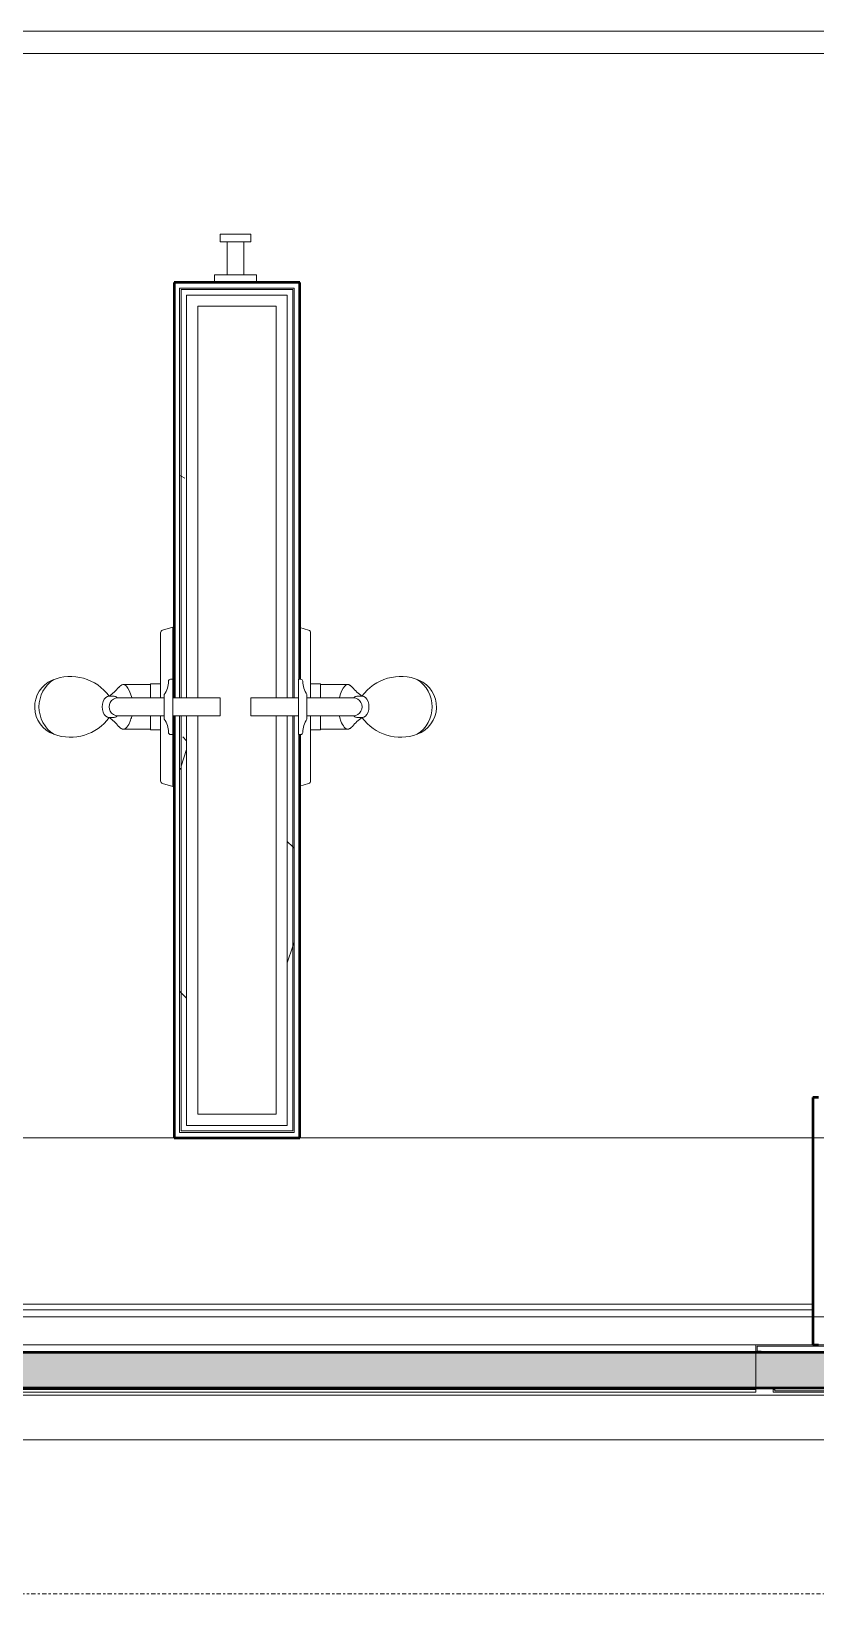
# Model space of a CAD drawing. Header units: inches. Extents: x 23906 to 26716, y -23130 to -20467.
# Drawn here: x 25636.9 to 25672, y -22807.7 to -22737.8 of the extents above; entities that cross this region are included whole.
import ezdxf

# ---------------------------------------------------------------- set-up
doc = ezdxf.new("R2010")
doc.units = ezdxf.units.IN
doc.header["$MEASUREMENT"] = 0
doc.linetypes.add('Dash Dot 3_16_', pattern=[0.3125, 0.1875, -0.0625, 0, -0.0625])
doc.linetypes.add('Grid Line 1_2_', pattern=[0.875, 0.5, -0.125, 0.125, -0.125])
for name, color, linetype, lineweight in [('A-ANNO-SYMB', 150, 'Continuous', 9), ('A-FLOR', 192, 'Continuous', 13), ('A-GENM', 13, 'Continuous', 9), ('A-GLAZ-CWMG', 51, 'Continuous', 9), ('A-WALL', 113, 'Continuous', 13), ('A-WALL-PATT', 111, 'Continuous', 50), ('I-WALL', 2, 'Continuous', 13), ('L-SITE-WALL', 31, 'Continuous', 13), ('P-SANR-FIXT', 6, 'Continuous', 9), ('S-BEAM', 12, 'Continuous', 9), ('S-GRID', 1, 'Continuous', 9)]:
    doc.layers.add(name, color=color, linetype=linetype, lineweight=lineweight)
pattern_1 = [(296.565, (14.4, 8.64), (0.000499, 57.600217), [6.44, -122.358]), (33.69, (17.28, 2.88), (0.000345, 57.60007), [10.384, -197.296]), (33.69, (74.88, 2.88), (0.000345, 57.60007), [10.384, -197.296]), (33.69, (132.48, 2.88), (0.000345, 57.60007), [10.384, -197.296]), (116.565, (25.92, 8.64), (-0.000396, 57.59977), [6.44, -122.358]), (213.69, (23.04, 14.4), (0.000345, 57.60007), [10.384, -197.296]), (213.69, (80.64, 14.4), (0.000345, 57.60007), [10.384, -197.296]), (213.69, (138.24, 14.4), (0.000345, 57.60007), [10.384, -197.296]), (26.565, (37.44, 8.64), (0.0005, 57.60022), [12.88, -115.918]), (26.565, (95.04, 8.64), (0.0005, 57.60022), [12.88, -115.918]), (270, (48.96, 14.4), (57.6, 4e-15), [5.76, -51.84]), (225, (48.96, 8.64), (-4e-15, 57.599504), [8.146, -73.313]), (135, (43.2, 2.88), (4e-15, 57.599504), [8.146, -73.313]), (288.435, (25.92, 25.92), (0.000265, 57.599939), [9.107, -173.04]), (18.435, (28.8, 17.28), (0.000265, 57.59994), [9.107, -173.04]), (18.435, (86.4, 17.28), (0.000265, 57.59994), [9.107, -173.04]), (18.435, (144, 17.28), (0.000265, 57.59994), [9.107, -173.04]), (135, (37.44, 20.16), (4e-15, 57.599504), [8.146, -73.313]), (180, (31.68, 25.92), (-7e-15, -57.6), [5.76, -51.84]), (251.565, (11.52, 40.32), (-0.000265, 57.599939), [9.107, -173.04]), (315, (8.64, 31.68), (-4e-15, 57.599504), [8.146, -73.313]), (71.565, (14.4, 25.92), (-0.000265, 57.599939), [9.107, -173.04]), (135, (17.28, 34.56), (4e-15, 57.599504), [8.146, -73.313]), (225, (34.56, 40.32), (-4e-15, 57.599504), [8.146, -73.313]), (123.69, (28.8, 34.56), (0.000345, 57.600068), [10.384, -197.296]), (123.69, (86.4, 34.56), (0.000345, 57.600068), [10.384, -197.296]), (26.565, (23.04, 43.2), (0.0005, 57.60022), [6.44, -122.358]), (26.565, (80.64, 43.2), (0.0005, 57.60022), [6.44, -122.358]), (315, (28.8, 46.08), (-4e-15, 57.599504), [8.146, -73.313]), (213.69, (54.72, 54.72), (0.000345, 57.60007), [10.384, -197.296]), (213.69, (112.32, 54.72), (0.000345, 57.60007), [10.384, -197.296]), (213.69, (169.92, 54.72), (0.000345, 57.60007), [10.384, -197.296]), (296.565, (46.08, 48.96), (0.000499, 57.600217), [6.44, -122.358]), (45, (48.96, 43.2), (4e-15, 57.599504), [8.146, -73.313]), (90, (54.72, 48.96), (-57.6, 4e-15), [5.76, -51.84]), (213.69, (28.8, 57.6), (0.000345, 57.60007), [10.384, -197.296]), (213.69, (86.4, 57.6), (0.000345, 57.60007), [10.384, -197.296]), (213.69, (144, 57.6), (0.000345, 57.60007), [10.384, -197.296]), (315, (20.16, 51.84), (-4e-15, 57.599504), [4.073, -77.386]), (26.565, (23.04, 48.96), (0.0005, 57.60022), [6.44, -122.358]), (26.565, (80.64, 48.96), (0.0005, 57.60022), [6.44, -122.358]), (90, (28.8, 51.84), (-57.6, 4e-15), [5.76, -51.84]), (333.435, (5.76, 54.72), (-0.0005, 57.60022), [6.44, -122.358]), (333.435, (63.36, 54.72), (-0.0005, 57.60022), [6.44, -122.358]), (243.435, (11.52, 51.84), (0.000396, 57.59977), [6.44, -122.358]), (161.565, (8.64, 46.08), (-0.000265, 57.59994), [9.107, -173.04]), (161.565, (66.24, 46.08), (-0.000265, 57.59994), [9.107, -173.04]), (161.565, (123.84, 46.08), (-0.000265, 57.59994), [9.107, -173.04]), (45, (0, 48.96), (4e-15, 57.599504), [8.146, -73.313]), (26.565, (2.88, 0), (0.0005, 57.60022), [6.44, -122.358]), (26.565, (60.48, 0), (0.0005, 57.60022), [6.44, -122.358]), (116.565, (8.64, 2.88), (-0.000396, 57.59977), [6.44, -122.358]), (206.565, (5.76, 8.64), (0.0005, 57.60022), [6.44, -122.358]), (206.565, (63.36, 8.64), (0.0005, 57.60022), [6.44, -122.358]), (296.565, (0, 5.76), (0.000499, 57.600217), [6.44, -122.358]), (14.036, (43.2, 25.92), (0.000245, 57.59979), [11.875, -225.616]), (14.036, (100.8, 25.92), (0.000245, 57.59979), [11.875, -225.616]), (14.036, (158.4, 25.92), (0.000245, 57.59979), [11.875, -225.616]), (14.036, (216, 25.92), (0.000245, 57.59979), [11.875, -225.616]), (135, (54.72, 28.8), (4e-15, 57.599504), [8.146, -73.313]), (198.435, (48.96, 34.56), (0.000265, 57.59994), [9.107, -173.04]), (198.435, (106.56, 34.56), (0.000265, 57.59994), [9.107, -173.04]), (198.435, (164.16, 34.56), (0.000265, 57.59994), [9.107, -173.04]), (296.565, (40.32, 31.68), (0.000499, 57.600217), [6.44, -122.358]), (333.435, (2.88, 17.28), (-0.0005, 57.60022), [6.44, -122.358]), (333.435, (60.48, 17.28), (-0.0005, 57.60022), [6.44, -122.358]), (45, (8.64, 14.4), (4e-15, 57.599504), [4.073, -77.386]), (116.565, (11.52, 17.28), (-0.000396, 57.59977), [6.44, -122.358]), (225, (8.64, 23.04), (-4e-15, 57.599504), [8.146, -73.313])]

# ---------------------------------------------------------------- blocks, each defined once
blk = doc.blocks.new('Robe_hook_5552 - Robe_hook_5552-134757-Enlarged First Floor Plan _East_')
at = {"layer": 'A-GENM', "color": 7}
for p, q in [((-0.937, 0), (-0.937, -0.35)), ((-0.937, -0.35), (0.938, -0.35)), ((-0.375, -1.813), (-0.375, -0.35)), ((0.375, -1.813), (0.375, -0.35)), ((0.938, -0.35), (0.938, 0)), ((-0.688, -2.163), (-0.688, -1.813)), ((-0.688, -1.813), (0.688, -1.813)), ((0.688, -1.813), (0.688, -2.163)), ((0.688, -2.163), (-0.688, -2.163))]:
    blk.add_line(p, q, dxfattribs=at)
blk = doc.blocks.new('Plate - 1_2X6-187841-Enlarged First Floor Plan _East_')
at = {"layer": 'S-BEAM', "color": 7}
for p, q in [((74.25, 0.125), (-75.063, 0.125)), ((-75.063, -0.125), (74.25, -0.125))]:
    blk.add_line(p, q, dxfattribs=at)
blk = doc.blocks.new('Shower-Unit-Zurn-Z7301-SS-MT-DV2P-HW - Z7301-SS-MT-DV2P-HW-253514-Enlarged First Floor Plan _East_')
at = {"layer": 'P-SANR-FIXT', "color": 7}
for p, q in [((-0.476, 2.643), (-0.476, 2.836)), ((0.476, 2.836), (0.476, 2.643)), ((-0.995, 0.99), (-0.995, 2.232)), ((-0.4, 0.38), (-0.4, 2.464)), ((0.4, 2.464), (0.4, 0.38)), ((0.995, 2.232), (0.995, 0.99)), ((-1.029, 0.99), (-0.995, 0.99)), ((-1.029, 0.54), (-1.029, 0.99)), ((-0.995, 0.99), (-0.4, 0.99)), ((0.4, 0.99), (0.995, 0.99)), ((0.995, 0.99), (1.029, 0.99)), ((1.029, 0.99), (1.029, 0.54)), ((-3.562, 0), (-3.434, 0.449)), ((-1.238, 0), (-3.562, 0)), ((-3.313, 0.54), (-1.029, 0.54)), ((-1.238, 0), (-1.238, 0.096)), ((-1.029, 0.54), (-0.4, 0.54)), ((-0.937, -0.062), (-0.937, 0)), ((-0.55, 0.38), (-0.4, 0.38)), ((-0.4, 0.38), (0.4, 0.38)), ((0.4, 0.54), (1.029, 0.54)), ((0.4, 0.38), (0.55, 0.38)), ((0.935, 0), (0.935, -0.062)), ((1.029, 0.54), (3.313, 0.54)), ((1.238, 0.096), (1.238, 0)), ((3.563, 0), (1.238, 0)), ((3.434, 0.449), (3.563, 0)), ((-0.4, 0), (-1.238, 0)), ((-0.4, -2.125), (-0.4, 0)), ((-0.4, 0), (0.4, 0)), ((0.4, 0), (0.4, -2.125)), ((1.238, 0), (0.4, 0)), ((0.4, -2.125), (-0.4, -2.125))]:
    blk.add_line(p, q, dxfattribs=at)
for centre, radius, start, end in [((0.001, 4.862), 1.308, 23.58191, 159.98246), ((0, 4.514), 1.463, 32.9208, 147.0792), ((0.793, 4.573), 2.151, 159.98246, 233.84657), ((-0.793, 4.573), 2.151, 306.15343, 22.17392), ((-2.256, 4.093), 2.175, 309.50274, 324.82002), ((2.256, 4.093), 2.175, 215.18587, 230.49726), ((-0.625, 2.115), 0.388, 129.50274, 162.49726), ((0.625, 2.115), 0.388, 17.50274, 50.49726), ((-3.313, 0.415), 0.125, 90, 164), ((-1.144, 0.096), 0.0945, 90, 180), ((-1.144, 1.213), 1.023, 270, 305.478), ((1.144, 1.213), 1.023, 234.522, 270), ((1.144, 0.096), 0.0945, 0, 90), ((3.313, 0.415), 0.125, 16, 90)]:
    blk.add_arc(centre, radius, start, end, dxfattribs=at)
for centre, major_axis, ratio, start_param, end_param in [((0, 2.836), (0.476, 0), 0.662364, 0, 3.141593), ((0, 2.464), (0.4, 0), 0.941821, 0, 3.141593), ((-0.108, 2.147), (1.109, 0.077), 0.351489, 5.17721, 6.593422)]:
    blk.add_ellipse(centre, major_axis=major_axis, ratio=ratio, start_param=start_param, end_param=end_param, dxfattribs=at)
blk.add_open_spline([(-0.422, 1.833), (-0.464, 1.842), (-0.571, 1.869), (-0.785, 1.949), (-0.96, 2.075), (-1.018, 2.222), (-0.979, 2.302), (-0.941, 2.34)], degree=3, knots=[0.0572746, 0.0572746, 0.0572746, 0.0572746, 0.1428571, 0.2857143, 0.5714286, 0.7857143, 1, 1, 1, 1], dxfattribs=at)
for points in [[(-0.4, 2.464), (-0.417, 2.482), (-0.444, 2.519), (-0.47, 2.58), (-0.476, 2.621), (-0.476, 2.643)], [(0.476, 2.643), (0.476, 2.621), (0.47, 2.58), (0.444, 2.519), (0.417, 2.482), (0.4, 2.464)]]:
    blk.add_open_spline(points, degree=3, dxfattribs=at)
blk = doc.blocks.new('Shower-Unit-Zurn-Z7301-SS-MT-DV2P-HW - Z7301-SS-MT-DV2P-HW-253545-Enlarged First Floor Plan _East_')
at = {"layer": 'P-SANR-FIXT', "color": 7}
for p, q in [((0.4, 2.125), (-0.4, 2.125)), ((-0.4, 2.125), (-0.4, 0)), ((0.4, 0), (0.4, 2.125)), ((-0.4, 0), (-1.238, 0)), ((-1.238, 0), (-1.238, -0.096)), ((-0.4, 0), (0.4, 0)), ((1.238, 0), (0.4, 0)), ((1.238, -0.096), (1.238, 0)), ((-3.545, -0.062), (-3.434, -0.449)), ((-3.313, -0.54), (-1.029, -0.54)), ((-1.029, -0.54), (-0.4, -0.54)), ((-1.029, -0.54), (-1.029, -0.99)), ((-0.55, -0.38), (-0.4, -0.38)), ((-0.4, -0.38), (-0.4, -2.464)), ((-0.4, -0.38), (0.4, -0.38)), ((0.4, -2.464), (0.4, -0.38)), ((0.4, -0.38), (0.55, -0.38)), ((0.4, -0.54), (1.029, -0.54)), ((1.029, -0.99), (1.029, -0.54)), ((1.029, -0.54), (3.313, -0.54)), ((3.434, -0.449), (3.545, -0.062)), ((-1.029, -0.99), (-0.995, -0.99)), ((-0.995, -0.99), (-0.4, -0.99)), ((-0.995, -0.99), (-0.995, -2.232)), ((0.4, -0.99), (0.995, -0.99)), ((0.995, -2.232), (0.995, -0.99)), ((0.995, -0.99), (1.029, -0.99)), ((-0.476, -2.643), (-0.476, -2.836)), ((0.476, -2.836), (0.476, -2.643))]:
    blk.add_line(p, q, dxfattribs=at)
for centre, radius, start, end in [((-3.313, -0.415), 0.125, 196, 270), ((-1.144, -0.096), 0.0945, 180, 270), ((-1.144, -1.213), 1.023, 54.522, 90), ((1.144, -1.213), 1.023, 90, 125.478), ((1.144, -0.096), 0.0945, 270, 360), ((3.313, -0.415), 0.125, 270, 344), ((-0.625, -2.115), 0.388, 197.50274, 230.49726), ((-2.256, -4.093), 2.175, 35.17998, 50.49726), ((2.256, -4.093), 2.175, 129.50274, 144.81413), ((0.625, -2.115), 0.388, 309.50274, 342.49726), ((0.793, -4.573), 2.151, 126.15343, 200.01754), ((-0.793, -4.573), 2.151, 337.82608, 53.84657), ((0.001, -4.862), 1.308, 200.01754, 336.41809), ((0, -4.514), 1.463, 212.9208, 327.0792)]:
    blk.add_arc(centre, radius, start, end, dxfattribs=at)
for centre, major_axis, ratio, start_param, end_param in [((-0.108, -2.147), (-1.109, 0.077), 0.351489, 2.831356, 4.247568), ((0, -2.464), (-0.4, 0), 0.941821, 0, 3.141593), ((0, -2.836), (-0.476, 0), 0.662364, 0, 3.141593)]:
    blk.add_ellipse(centre, major_axis=major_axis, ratio=ratio, start_param=start_param, end_param=end_param, dxfattribs=at)
blk.add_open_spline([(-0.422, -1.833), (-0.464, -1.842), (-0.571, -1.869), (-0.785, -1.949), (-0.96, -2.075), (-1.018, -2.222), (-0.979, -2.302), (-0.941, -2.34)], degree=3, knots=[0.0572746, 0.0572746, 0.0572746, 0.0572746, 0.1428571, 0.2857143, 0.5714286, 0.7857143, 1, 1, 1, 1], dxfattribs=at)
for points in [[(-0.4, -2.464), (-0.417, -2.482), (-0.444, -2.519), (-0.47, -2.58), (-0.476, -2.621), (-0.476, -2.643)], [(0.476, -2.643), (0.476, -2.621), (0.47, -2.58), (0.444, -2.519), (0.417, -2.482), (0.4, -2.464)]]:
    blk.add_open_spline(points, degree=3, dxfattribs=at)
blk = doc.blocks.new('Locker Rooms and Restrooms_rvt-1-Enlarged First Floor Plan _East_')
at = {"layer": 'A-WALL-PATT', "lineweight": 9}
h = blk.add_hatch(dxfattribs=at)
h.set_pattern_fill('FP_20', style=0, pattern_type=2)
h.set_pattern_definition(pattern_1)
h.paths.add_polyline_path([(25643.578, -22786.99), (25643.578, -22787.053), (25648.578, -22787.053), (25648.578, -22786.99), (25643.828, -22786.99)], flags=0)
h.paths.add_polyline_path([(25643.515, -22787.053), (25643.578, -22786.99), (25643.546, -22768.422), (25643.515, -22768.422), (25643.515, -22782.185)], flags=0)
h.paths.add_polyline_path([(25643.578, -22749.354), (25648.578, -22749.354), (25648.578, -22749.291), (25643.578, -22749.291)], flags=0)
h.paths.add_polyline_path([(25643.578, -22767.622), (25643.578, -22749.354), (25643.515, -22749.291), (25643.547, -22767.622)], flags=0)
h = blk.add_hatch(dxfattribs=at)
h.set_pattern_fill('FP_20', style=0, pattern_type=2)
h.set_pattern_definition(pattern_1)
h.paths.add_polyline_path([(25647.774, -22786.99), (25648.328, -22786.99), (25648.328, -22786.74), (25643.828, -22786.74), (25643.828, -22768.422), (25643.578, -22768.422), (25643.578, -22786.99), (25643.828, -22786.99)], flags=0)
h.paths.add_polyline_path([(25643.828, -22767.622), (25643.828, -22749.604), (25648.328, -22749.604), (25648.328, -22749.354), (25643.578, -22749.354), (25643.578, -22767.622), (25643.707, -22767.622)], flags=0)
h = blk.add_hatch(dxfattribs=at)
h.set_pattern_fill('FP_20', style=0, pattern_type=2)
h.set_pattern_definition(pattern_1)
h.paths.add_polyline_path([(25648.328, -22786.99), (25648.578, -22786.99), (25648.578, -22768.422), (25648.328, -22768.422), (25648.328, -22786.74)], flags=0)
h.paths.add_polyline_path([(25648.578, -22767.622), (25648.578, -22749.354), (25648.328, -22749.354), (25648.328, -22767.622), (25648.448, -22767.622)], flags=0)
h = blk.add_hatch(dxfattribs=at)
h.set_pattern_fill('FP_20', style=0, pattern_type=2)
h.set_pattern_definition(pattern_1)
h.paths.add_polyline_path([(25648.64, -22787.053), (25648.609, -22768.422), (25648.578, -22768.422), (25648.578, -22786.99)], flags=0)
h.paths.add_polyline_path([(25648.64, -22767.622), (25648.64, -22749.291), (25648.578, -22749.354), (25648.61, -22767.622)], flags=0)
at = {"layer": 'A-FLOR', "color": 10}
for p, q in [((25736.828, -22737.803), (25522.515, -22737.803)), ((25522.515, -22738.803), (25736.828, -22738.803))]:
    blk.add_line(p, q, dxfattribs=at)
at = {"layer": 'A-FLOR', "color": 133}
blk.add_line((25522.515, -22796.906), (25669.518, -22796.906), dxfattribs=at)
at = {"layer": 'A-FLOR', "color": 143}
blk.add_line((25669.518, -22796.906), (25672.828, -22796.906), dxfattribs=at)
at = {"layer": 'A-WALL', "color": 10}
for p, q in [((25643.578, -22749.291), (25643.515, -22749.291)), ((25643.515, -22749.291), (25643.515, -22767.622)), ((25648.578, -22749.291), (25643.578, -22749.291)), ((25643.828, -22749.354), (25643.578, -22749.354)), ((25643.578, -22749.354), (25643.578, -22767.622)), ((25648.328, -22749.354), (25643.828, -22749.354)), ((25648.578, -22749.354), (25648.328, -22749.354)), ((25648.64, -22749.291), (25648.578, -22749.291)), ((25648.578, -22749.354), (25648.578, -22767.622)), ((25648.64, -22749.291), (25648.64, -22767.622)), ((25644.328, -22749.604), (25643.828, -22749.604)), ((25643.828, -22749.604), (25643.828, -22767.622)), ((25647.828, -22749.604), (25644.328, -22749.604)), ((25647.828, -22750.104), (25644.328, -22750.104)), ((25644.328, -22750.104), (25644.328, -22767.622)), ((25648.328, -22749.604), (25647.828, -22749.604)), ((25647.828, -22750.104), (25647.828, -22767.622)), ((25648.328, -22749.604), (25648.328, -22767.622)), ((25643.515, -22768.422), (25643.515, -22787.053)), ((25643.578, -22768.422), (25643.578, -22786.99)), ((25643.828, -22768.422), (25643.828, -22786.74)), ((25644.328, -22768.422), (25644.328, -22786.24)), ((25647.828, -22768.422), (25647.828, -22786.24)), ((25648.328, -22768.422), (25648.328, -22786.74)), ((25648.578, -22768.422), (25648.578, -22786.99)), ((25648.64, -22768.422), (25648.64, -22787.053)), ((25644.328, -22786.24), (25647.828, -22786.24)), ((25643.515, -22787.053), (25643.578, -22787.053)), ((25643.578, -22786.99), (25643.828, -22786.99)), ((25643.578, -22787.053), (25648.578, -22787.053)), ((25643.828, -22786.74), (25644.328, -22786.74)), ((25643.828, -22786.99), (25648.328, -22786.99)), ((25644.328, -22786.74), (25647.828, -22786.74)), ((25647.828, -22786.74), (25648.328, -22786.74)), ((25648.328, -22786.99), (25648.578, -22786.99)), ((25648.578, -22787.053), (25648.64, -22787.053))]:
    blk.add_line(p, q, dxfattribs=at)
at = {"layer": 'I-WALL', "color": 250, "lineweight": 50}
for p, q in [((25643.515, -22749.041), (25643.265, -22749.041)), ((25643.265, -22749.041), (25643.265, -22767.622)), ((25648.64, -22749.041), (25643.515, -22749.041)), ((25648.89, -22749.041), (25648.64, -22749.041)), ((25648.89, -22766.783), (25648.89, -22749.041)), ((25643.265, -22768.422), (25643.265, -22787.303)), ((25648.89, -22787.303), (25648.89, -22769.26)), ((25671.828, -22785.49), (25671.828, -22796.552)), ((25672.078, -22785.49), (25671.828, -22785.49)), ((25643.265, -22787.303), (25643.515, -22787.303)), ((25643.515, -22787.303), (25648.64, -22787.303)), ((25648.64, -22787.303), (25648.89, -22787.303)), ((25671.828, -22796.552), (25672.078, -22796.552))]:
    blk.add_line(p, q, dxfattribs=at)
at = {"color": 10, "lineweight": 13}
for name, p, rotation in [('Robe_hook_5552 - Robe_hook_5552-134757-Enlarged First Floor Plan _East_', (25646.015, -22749.041), 180), ('Shower-Unit-Zurn-Z7301-SS-MT-DV2P-HW - Z7301-SS-MT-DV2P-HW-253514-Enlarged First Floor Plan _East_', (25643.203, -22768.022), 90.00000000000074), ('Shower-Unit-Zurn-Z7301-SS-MT-DV2P-HW - Z7301-SS-MT-DV2P-HW-253545-Enlarged First Floor Plan _East_', (25648.828, -22768.022), 89.99999999999926)]:
    blk.add_blockref(name, p, dxfattribs=dict(at, rotation=rotation))
blk.add_blockref('Plate - 1_2X6-187841-Enlarged First Floor Plan _East_', (25597.578, -22794.865), dxfattribs=at)
blk = doc.blocks.new('Struct_Xcel_Sports Complex_rvt-1-Enlarged First Floor Plan _East_')
at = {"layer": 'L-SITE-WALL', "color": 10}
blk.add_line((25797.828, -22798.803), (25244.397, -22798.803), dxfattribs=at)
blk = doc.blocks.new('Rectangular Mullion - Profile_Polycarbonate_Lower-1272695-Enlarged First Floor Plan _East_')
at = {"layer": 'A-GLAZ-CWMG'}
for p, q in [((25522.515, -22796.552), (25669.268, -22796.552)), ((25522.515, -22796.906), (25669.268, -22796.906)), ((25669.268, -22796.906), (25669.268, -22798.48)), ((25340.367, -22798.553), (25669.268, -22798.553)), ((25340.367, -22798.678), (25669.268, -22798.678)), ((25669.268, -22798.48), (25669.268, -22798.553)), ((25669.268, -22798.553), (25669.268, -22798.678))]:
    blk.add_line(p, q, dxfattribs=at)
blk = doc.blocks.new('Rectangular Mullion - Profile_Polycarbonate_right-1184085-Enlarged First Floor Plan _East_')
at = {"layer": 'A-GLAZ-CWMG', "lineweight": 20}
for p, q in [((0, 1.141125), (-3.622, 1.141125)), ((-3.622, 1.141125), (-3.622, 0.787125)), ((-3.622, 0.787125), (-3.372, 0.787125)), ((-3.5595, 0.849625), (-3.5595, 1.078625)), ((-3.5595, 1.078625), (-0.0625, 1.078625)), ((-3.372, 0.849625), (-3.5595, 0.849625)), ((-3.372, 0.787125), (-3.372, 0.849625)), ((-0.0625, 1.078625), (-0.0625, -0.922375)), ((0, -0.984875), (0, 1.141125)), ((-2.7715, -0.859875), (-2.834, -0.859875)), ((-2.834, -0.859875), (-2.834, -0.984875)), ((-2.834, -0.984875), (0, -0.984875)), ((-2.7715, -0.922375), (-2.7715, -0.859875)), ((-0.0625, -0.922375), (-2.7715, -0.922375))]:
    blk.add_line(p, q, dxfattribs=at)
blk = doc.blocks.new('Girt_C - 8_D-1405500-Enlarged First Floor Plan _East_')
at = {"layer": 'S-BEAM'}
for p, q in [((25643.265, -22787.303), (25606.765, -22787.303)), ((25671.828, -22787.303), (25648.89, -22787.303)), ((25522.515, -22795.303), (25671.828, -22795.303))]:
    blk.add_line(p, q, dxfattribs=at)

msp = doc.modelspace()

# ---------------------------------------------------------------- hatches: boundary and pattern name
at = {"layer": 'A-WALL-PATT', "lineweight": 9, "transparency": 33554649}
msp.add_hatch(color=256, dxfattribs=at).paths.add_polyline_path([(25664.624, -22798.48), (25672.828, -22798.48), (25672.828, -22796.906), (25336.807, -22796.906), (25336.807, -22798.48), (25656.199, -22798.48)], flags=0)

# ---------------------------------------------------------------- linework, layer by layer
at = {"layer": 'A-ANNO-SYMB', "linetype": 'Dash Dot 3_16_'}
msp.add_line((25515.007, -22807.691), (25742.22, -22807.691), dxfattribs=at)
at = {"layer": 'A-WALL', "lineweight": 50}
for p, q in [((25672.828, -22796.906), (25336.807, -22796.906)), ((25336.807, -22798.48), (25672.828, -22798.48))]:
    msp.add_line(p, q, dxfattribs=at)
at = {"layer": 'L-SITE-WALL'}
for p, q in [((25244.397, -22798.803), (25797.828, -22798.803)), ((26286.89, -22800.803), (25244.404, -22800.803))]:
    msp.add_line(p, q, dxfattribs=at)
at = {"layer": 'S-GRID', "linetype": 'Grid Line 1_2_'}
for p, q in [((26427.342, -22787.303), (24012.518, -22787.303)), ((26535.934, -22787.303), (24110.382, -22787.303)), ((26379.342, -22795.303), (24060.518, -22795.303)), ((26487.934, -22795.303), (24198.022, -22795.303))]:
    msp.add_line(p, q, dxfattribs=at)

# ---------------------------------------------------------------- block references
at = {"lineweight": 5}
for name in ['Struct_Xcel_Sports Complex_rvt-1-Enlarged First Floor Plan _East_', 'Locker Rooms and Restrooms_rvt-1-Enlarged First Floor Plan _East_']:
    msp.add_blockref(name, (0, 0), dxfattribs=at)
at = {"layer": 'A-GLAZ-CWMG'}
for name, p in [('Rectangular Mullion - Profile_Polycarbonate_Lower-1272695-Enlarged First Floor Plan _East_', (0, 0)), ('Rectangular Mullion - Profile_Polycarbonate_right-1184085-Enlarged First Floor Plan _East_', (25672.89, -22797.693))]:
    msp.add_blockref(name, p, dxfattribs=at)
at = {"layer": 'S-BEAM'}
msp.add_blockref('Girt_C - 8_D-1405500-Enlarged First Floor Plan _East_', (0, 0), dxfattribs=at)

doc.saveas('drawing.dxf')
